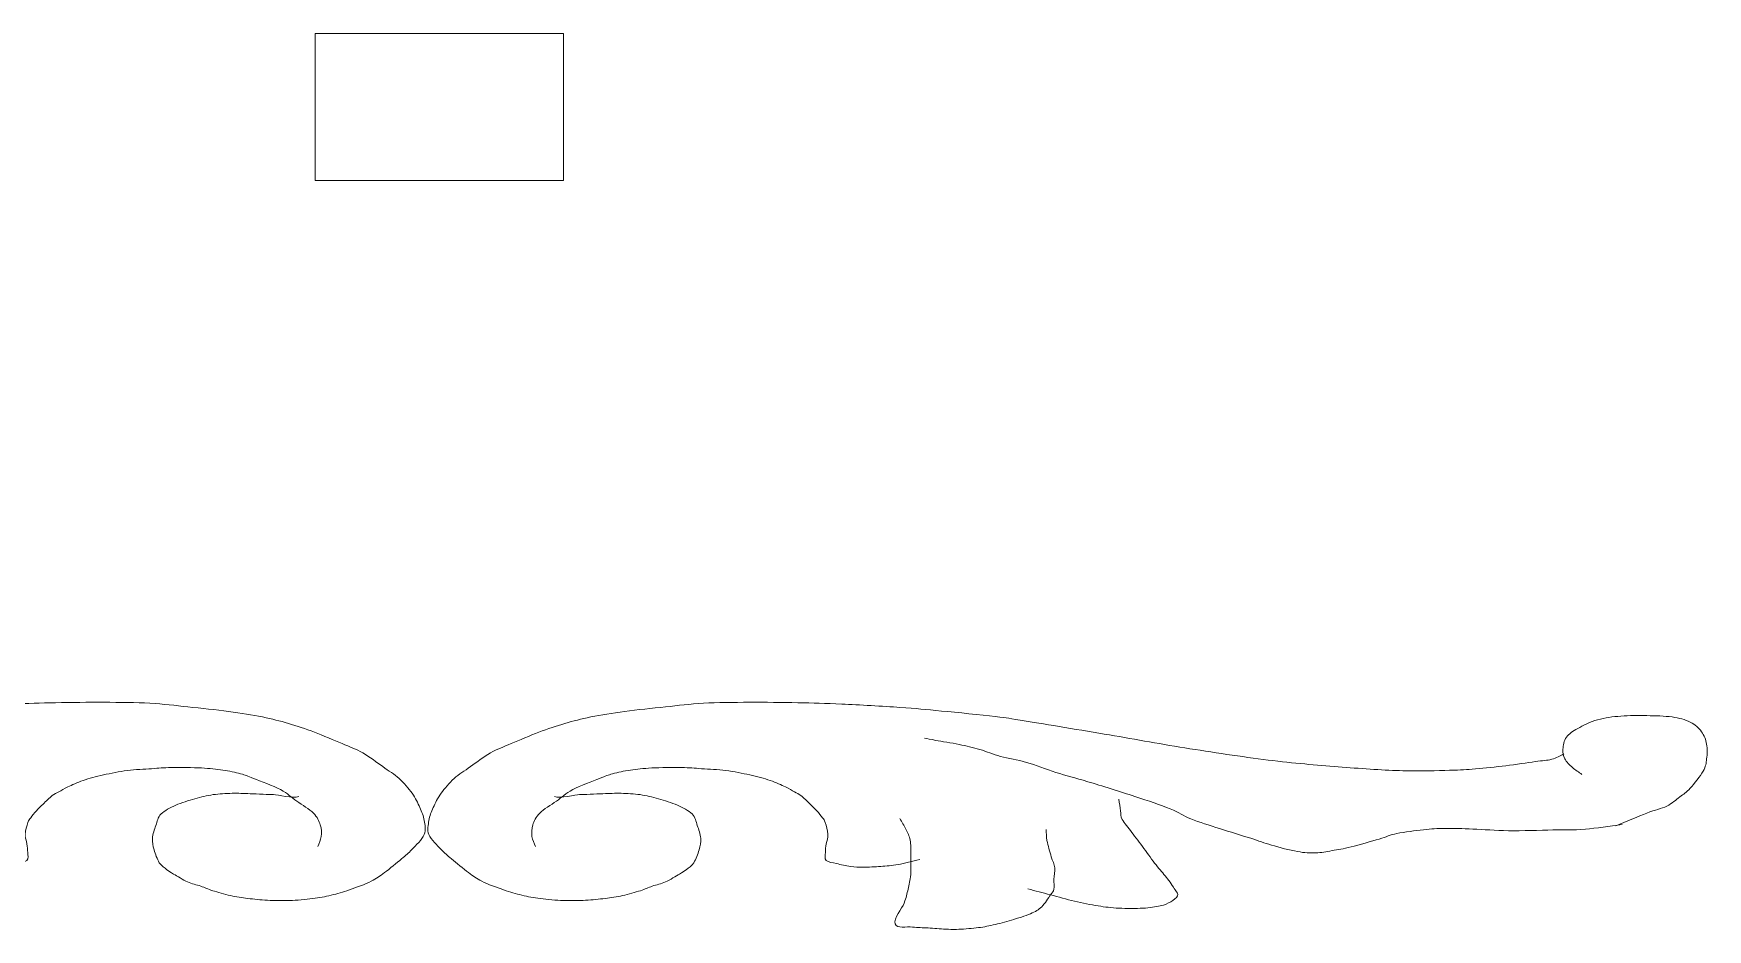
# Model space of a CAD drawing. Header units: millimetres. Extents: x -186 to 151, y -141 to 106.
# Drawn here: x 37.47 to 60, y -38.9 to -26.84 of the extents above; entities that cross this region are included whole.
import ezdxf

# ---------------------------------------------------------------- set-up
doc = ezdxf.new("R2010")
doc.units = ezdxf.units.MM
doc.header["$MEASUREMENT"] = 0
doc.layers.add('Camada 1', color=7, linetype='Continuous')

msp = doc.modelspace()

# ---------------------------------------------------------------- linework, layer by layer
at = {"layer": 'Camada 1', "color": 240, "lineweight": 9}
msp.add_open_spline([(41.2583, -28.8173), (41.2583, -28.8173), (44.5996, -28.8173), (44.5996, -28.8173), (44.5996, -28.8173), (44.5996, -28.8173), (44.5996, -26.8373), (44.5996, -26.8373), (44.5996, -26.8373), (44.5996, -26.8373), (41.2583, -26.8373), (41.2583, -26.8373), (41.2583, -26.8373), (41.2583, -26.8373), (41.2583, -28.8173), (41.2583, -28.8173), (41.2583, -28.8173), (41.2583, -28.8173), (41.2583, -28.8173), (41.2583, -28.8173)], degree=3, knots=[0, 0, 0, 0, 0.1666667, 0.1666667, 0.1666667, 0.1666667, 0.3333333, 0.3333333, 0.3333333, 0.3333333, 0.5, 0.5, 0.5, 0.5, 0.6666667, 0.6666667, 0.6666667, 0.6666667, 1, 1, 1, 1], dxfattribs=at)
at = {"layer": 'Camada 1', "color": 250, "lineweight": 9}
for points, knots in [([(41.0364, -37.1087), (40.9628, -37.1379), (40.751, -37.086), (40.6986, -37.084), (40.6986, -37.084), (40.6462, -37.0819), (40.4773, -37.0747), (40.384, -37.0716), (40.384, -37.0716), (40.2909, -37.0686), (40.2233, -37.0634), (40.1394, -37.0654), (40.1394, -37.0654), (40.0555, -37.0675), (39.9674, -37.0715), (39.8831, -37.084), (39.8831, -37.084), (39.7989, -37.0965), (39.7222, -37.1159), (39.6384, -37.1397), (39.6384, -37.1397), (39.5547, -37.1634), (39.4586, -37.192), (39.3821, -37.2263), (39.3821, -37.2263), (39.3057, -37.2606), (39.2301, -37.297), (39.184, -37.3439), (39.184, -37.3439), (39.1379, -37.3906), (39.1334, -37.4438), (39.114, -37.4985), (39.114, -37.4985), (39.0945, -37.5532), (39.0711, -37.6168), (39.0672, -37.6717), (39.0672, -37.6717), (39.0633, -37.7268), (39.0749, -37.7717), (39.0904, -37.8264), (39.0904, -37.8264), (39.1059, -37.8811), (39.1311, -37.9545), (39.1602, -37.9996), (39.1602, -37.9996), (39.1893, -38.0447), (39.2308, -38.0682), (39.2631, -38.0939), (39.2631, -38.0939), (39.2954, -38.1195), (39.3073, -38.1255), (39.3535, -38.1529), (39.3535, -38.1529), (39.3998, -38.1804), (39.4791, -38.2311), (39.5404, -38.2585), (39.5404, -38.2585), (39.6018, -38.2859), (39.662, -38.2963), (39.7185, -38.3161), (39.7185, -38.3161), (39.7749, -38.3357), (39.8122, -38.3553), (39.879, -38.3766), (39.879, -38.3766), (39.9458, -38.3979), (40.0392, -38.4259), (40.1184, -38.4432), (40.1184, -38.4432), (40.1976, -38.4607), (40.2691, -38.4702), (40.352, -38.4806), (40.352, -38.4806), (40.4348, -38.4909), (40.521, -38.5008), (40.6147, -38.5054), (40.6147, -38.5054), (40.7085, -38.5101), (40.811, -38.5122), (40.9126, -38.5085), (40.9126, -38.5085), (41.0142, -38.5049), (41.1283, -38.4956), (41.2222, -38.4837), (41.2222, -38.4837), (41.316, -38.4718), (41.3903, -38.4568), (41.4733, -38.4371), (41.4733, -38.4371), (41.5564, -38.4173), (41.6289, -38.3967), (41.7186, -38.3657), (41.7186, -38.3657), (41.8084, -38.3345), (41.9313, -38.2898), (42.0108, -38.2506), (42.0108, -38.2506), (42.0903, -38.2116), (42.1236, -38.1829), (42.1919, -38.1326), (42.1919, -38.1326), (42.2601, -38.0823), (42.3585, -38.0011), (42.4198, -37.9492), (42.4198, -37.9492), (42.4812, -37.8975), (42.509, -37.8764), (42.5601, -37.8219), (42.5601, -37.8219), (42.611, -37.7673), (42.697, -37.6889), (42.7252, -37.6222), (42.7252, -37.6222), (42.7533, -37.5556), (42.735, -37.4915), (42.7253, -37.4305), (42.7253, -37.4305), (42.7157, -37.3694), (42.6944, -37.3182), (42.6672, -37.2572), (42.6672, -37.2572), (42.6401, -37.1963), (42.6092, -37.1306), (42.5625, -37.0654), (42.5625, -37.0654), (42.5159, -37.0003), (42.4541, -36.9276), (42.3879, -36.8674), (42.3879, -36.8674), (42.3216, -36.8074), (42.2482, -36.7643), (42.1667, -36.7066), (42.1667, -36.7066), (42.0852, -36.6488), (41.9906, -36.5729), (41.8989, -36.521), (41.8989, -36.521), (41.8071, -36.4691), (41.7281, -36.4436), (41.6194, -36.3973), (41.6194, -36.3973), (41.5107, -36.3508), (41.3672, -36.288), (41.2468, -36.2427), (41.2468, -36.2427), (41.1263, -36.1972), (41.014, -36.1591), (40.8973, -36.1251), (40.8973, -36.1251), (40.7807, -36.091), (40.6822, -36.0653), (40.5479, -36.0384), (40.5479, -36.0384), (40.4136, -36.0116), (40.2607, -35.987), (40.0937, -35.9643), (40.0937, -35.9643), (39.9266, -35.9415), (39.7228, -35.9209), (39.5461, -35.9024), (39.5461, -35.9024), (39.3696, -35.8837), (39.2224, -35.8632), (39.0337, -35.8529), (39.0337, -35.8529), (38.8449, -35.8425), (38.628, -35.8415), (38.4162, -35.8405), (38.4162, -35.8405), (38.2045, -35.8395), (37.9717, -35.8425), (37.7639, -35.8467), (37.7639, -35.8467), (37.5561, -35.8508), (37.3988, -35.8549), (37.1697, -35.8652), (37.1697, -35.8652), (36.9405, -35.8755), (36.6125, -35.8931), (36.3892, -35.9086), (36.3892, -35.9086), (36.1658, -35.9241), (36.0435, -35.9375), (35.8299, -35.958), (35.8299, -35.958), (35.6164, -35.9787), (35.298, -36.0096), (35.1076, -36.0323), (35.1076, -36.0323), (34.9173, -36.055), (34.9445, -36.0528), (34.6882, -36.0942), (34.6882, -36.0942), (34.4319, -36.1354), (33.9367, -36.2179), (33.5697, -36.2797), (33.5697, -36.2797), (33.2027, -36.3416), (32.8533, -36.4076), (32.4862, -36.4653), (32.4862, -36.4653), (32.1192, -36.5231), (31.7098, -36.5849), (31.3677, -36.6261), (31.3677, -36.6261), (31.0257, -36.6675), (30.727, -36.6901), (30.4357, -36.7128), (30.4357, -36.7128), (30.1444, -36.7355), (29.8614, -36.755), (29.6202, -36.7623), (29.6202, -36.7623), (29.3789, -36.7695), (29.1543, -36.7602), (28.9911, -36.7561), (28.9911, -36.7561), (28.8279, -36.752), (28.768, -36.7479), (28.6416, -36.7376), (28.6416, -36.7376), (28.5153, -36.7272), (28.368, -36.7107), (28.2339, -36.6943), (28.2339, -36.6943), (28.0999, -36.6777), (27.9408, -36.653), (27.8379, -36.6386), (27.8379, -36.6386), (27.7351, -36.6242), (27.6822, -36.6251), (27.6166, -36.6076), (27.6166, -36.6076), (27.551, -36.5902), (27.5079, -36.5602), (27.4536, -36.5365)], [0, 0, 0, 0, 0.0166667, 0.0166667, 0.0166667, 0.0166667, 0.0333333, 0.0333333, 0.0333333, 0.0333333, 0.05, 0.05, 0.05, 0.05, 0.0666667, 0.0666667, 0.0666667, 0.0666667, 0.0833333, 0.0833333, 0.0833333, 0.0833333, 0.1, 0.1, 0.1, 0.1, 0.1166667, 0.1166667, 0.1166667, 0.1166667, 0.1333333, 0.1333333, 0.1333333, 0.1333333, 0.15, 0.15, 0.15, 0.15, 0.1666667, 0.1666667, 0.1666667, 0.1666667, 0.1833333, 0.1833333, 0.1833333, 0.1833333, 0.2, 0.2, 0.2, 0.2, 0.2166667, 0.2166667, 0.2166667, 0.2166667, 0.2333333, 0.2333333, 0.2333333, 0.2333333, 0.25, 0.25, 0.25, 0.25, 0.2666667, 0.2666667, 0.2666667, 0.2666667, 0.2833333, 0.2833333, 0.2833333, 0.2833333, 0.3, 0.3, 0.3, 0.3, 0.3166667, 0.3166667, 0.3166667, 0.3166667, 0.3333333, 0.3333333, 0.3333333, 0.3333333, 0.35, 0.35, 0.35, 0.35, 0.3666667, 0.3666667, 0.3666667, 0.3666667, 0.3833333, 0.3833333, 0.3833333, 0.3833333, 0.4, 0.4, 0.4, 0.4, 0.4166667, 0.4166667, 0.4166667, 0.4166667, 0.4333333, 0.4333333, 0.4333333, 0.4333333, 0.45, 0.45, 0.45, 0.45, 0.4666667, 0.4666667, 0.4666667, 0.4666667, 0.4833333, 0.4833333, 0.4833333, 0.4833333, 0.5, 0.5, 0.5, 0.5, 0.5166667, 0.5166667, 0.5166667, 0.5166667, 0.5333333, 0.5333333, 0.5333333, 0.5333333, 0.55, 0.55, 0.55, 0.55, 0.5666667, 0.5666667, 0.5666667, 0.5666667, 0.5833333, 0.5833333, 0.5833333, 0.5833333, 0.6, 0.6, 0.6, 0.6, 0.6166667, 0.6166667, 0.6166667, 0.6166667, 0.6333333, 0.6333333, 0.6333333, 0.6333333, 0.65, 0.65, 0.65, 0.65, 0.6666667, 0.6666667, 0.6666667, 0.6666667, 0.6833333, 0.6833333, 0.6833333, 0.6833333, 0.7, 0.7, 0.7, 0.7, 0.7166667, 0.7166667, 0.7166667, 0.7166667, 0.7333333, 0.7333333, 0.7333333, 0.7333333, 0.75, 0.75, 0.75, 0.75, 0.7666667, 0.7666667, 0.7666667, 0.7666667, 0.7833333, 0.7833333, 0.7833333, 0.7833333, 0.8, 0.8, 0.8, 0.8, 0.8166667, 0.8166667, 0.8166667, 0.8166667, 0.8333333, 0.8333333, 0.8333333, 0.8333333, 0.85, 0.85, 0.85, 0.85, 0.8666667, 0.8666667, 0.8666667, 0.8666667, 0.8833333, 0.8833333, 0.8833333, 0.8833333, 0.9, 0.9, 0.9, 0.9, 0.9166667, 0.9166667, 0.9166667, 0.9166667, 0.9333333, 0.9333333, 0.9333333, 0.9333333, 0.95, 0.95, 0.95, 0.95, 0.9666667, 0.9666667, 0.9666667, 0.9666667, 1, 1, 1, 1]), ([(44.4785, -37.1087), (44.5521, -37.1379), (44.764, -37.086), (44.8164, -37.084), (44.8164, -37.084), (44.8688, -37.0819), (45.0378, -37.0747), (45.1309, -37.0716), (45.1309, -37.0716), (45.2241, -37.0686), (45.2917, -37.0634), (45.3755, -37.0654), (45.3755, -37.0654), (45.4594, -37.0675), (45.5476, -37.0715), (45.6318, -37.084), (45.6318, -37.084), (45.7161, -37.0965), (45.7928, -37.1159), (45.8765, -37.1397), (45.8765, -37.1397), (45.9602, -37.1634), (46.0563, -37.192), (46.1327, -37.2263), (46.1327, -37.2263), (46.209, -37.2606), (46.2846, -37.297), (46.3306, -37.3439), (46.3306, -37.3439), (46.3766, -37.3906), (46.381, -37.4438), (46.4004, -37.4985), (46.4004, -37.4985), (46.4198, -37.5532), (46.443, -37.6168), (46.4469, -37.6717), (46.4469, -37.6717), (46.4507, -37.7268), (46.4391, -37.7717), (46.4235, -37.8264), (46.4235, -37.8264), (46.4079, -37.8811), (46.3826, -37.9545), (46.3535, -37.9996), (46.3535, -37.9996), (46.3243, -38.0447), (46.2827, -38.0682), (46.2504, -38.0939), (46.2504, -38.0939), (46.218, -38.1195), (46.2061, -38.1255), (46.1598, -38.1529), (46.1598, -38.1529), (46.1135, -38.1804), (46.0342, -38.2311), (45.9729, -38.2585), (45.9729, -38.2585), (45.9115, -38.2859), (45.8512, -38.2963), (45.7947, -38.3161), (45.7947, -38.3161), (45.7382, -38.3357), (45.7009, -38.3553), (45.634, -38.3766), (45.634, -38.3766), (45.5672, -38.3979), (45.4737, -38.4259), (45.3945, -38.4432), (45.3945, -38.4432), (45.3153, -38.4607), (45.2438, -38.4702), (45.1609, -38.4806), (45.1609, -38.4806), (45.0781, -38.4909), (44.9918, -38.5008), (44.8981, -38.5054), (44.8981, -38.5054), (44.8044, -38.5101), (44.7018, -38.5122), (44.6002, -38.5085), (44.6002, -38.5085), (44.4987, -38.5049), (44.3845, -38.4956), (44.2907, -38.4837), (44.2907, -38.4837), (44.1969, -38.4718), (44.1226, -38.4568), (44.0396, -38.4371), (44.0396, -38.4371), (43.9566, -38.4173), (43.8841, -38.3967), (43.7944, -38.3657), (43.7944, -38.3657), (43.7047, -38.3345), (43.5818, -38.2898), (43.5024, -38.2506), (43.5024, -38.2506), (43.4231, -38.2116), (43.3897, -38.1829), (43.3215, -38.1326), (43.3215, -38.1326), (43.2533, -38.0823), (43.1551, -38.0011), (43.0938, -37.9492), (43.0938, -37.9492), (43.0326, -37.8975), (43.0047, -37.8764), (42.9538, -37.8219), (42.9538, -37.8219), (42.903, -37.7673), (42.817, -37.6889), (42.789, -37.6222), (42.789, -37.6222), (42.7609, -37.5556), (42.7793, -37.4915), (42.7891, -37.4305), (42.7891, -37.4305), (42.7989, -37.3694), (42.8202, -37.3182), (42.8475, -37.2572), (42.8475, -37.2572), (42.8748, -37.1963), (42.9057, -37.1306), (42.9525, -37.0654), (42.9525, -37.0654), (42.9993, -37.0003), (43.061, -36.9276), (43.1274, -36.8674), (43.1274, -36.8674), (43.1937, -36.8074), (43.2673, -36.7643), (43.3488, -36.7066), (43.3488, -36.7066), (43.4304, -36.6488), (43.5251, -36.5729), (43.6169, -36.521), (43.6169, -36.521), (43.7088, -36.4691), (43.7878, -36.4436), (43.8966, -36.3973), (43.8966, -36.3973), (44.0054, -36.3508), (44.1489, -36.288), (44.2695, -36.2427), (44.2695, -36.2427), (44.39, -36.1972), (44.5023, -36.1591), (44.6191, -36.1251), (44.6191, -36.1251), (44.7358, -36.091), (44.8344, -36.0653), (44.9686, -36.0384), (44.9686, -36.0384), (45.1029, -36.0116), (45.2558, -35.987), (45.423, -35.9643), (45.423, -35.9643), (45.5902, -35.9415), (45.7938, -35.9209), (45.9706, -35.9024), (45.9706, -35.9024), (46.1473, -35.8837), (46.2944, -35.8632), (46.4832, -35.8529), (46.4832, -35.8529), (46.672, -35.8425), (46.889, -35.8415), (47.1006, -35.8405), (47.1006, -35.8405), (47.3123, -35.8395), (47.5452, -35.8425), (47.753, -35.8467), (47.753, -35.8467), (47.9608, -35.8508), (48.1179, -35.8549), (48.3471, -35.8652), (48.3471, -35.8652), (48.5762, -35.8755), (48.9042, -35.8931), (49.1276, -35.9086), (49.1276, -35.9086), (49.3509, -35.9241), (49.4731, -35.9375), (49.6867, -35.958), (49.6867, -35.958), (49.9003, -35.9787), (50.2185, -36.0096), (50.409, -36.0323), (50.409, -36.0323), (50.5993, -36.055), (50.572, -36.0528), (50.8283, -36.0942), (50.8283, -36.0942), (51.0845, -36.1354), (51.5796, -36.2179), (51.9465, -36.2797), (51.9465, -36.2797), (52.3134, -36.3416), (52.6627, -36.4076), (53.0298, -36.4653), (53.0298, -36.4653), (53.3967, -36.5231), (53.8059, -36.5849), (54.148, -36.6261), (54.148, -36.6261), (54.4899, -36.6675), (54.7885, -36.6901), (55.0799, -36.7128), (55.0799, -36.7128), (55.3712, -36.7355), (55.6541, -36.755), (55.8953, -36.7623), (55.8953, -36.7623), (56.1366, -36.7695), (56.3612, -36.7602), (56.5244, -36.7561), (56.5244, -36.7561), (56.6875, -36.752), (56.7475, -36.7479), (56.8738, -36.7376), (56.8738, -36.7376), (57.0002, -36.7272), (57.1475, -36.7107), (57.2816, -36.6943), (57.2816, -36.6943), (57.4156, -36.6777), (57.5748, -36.653), (57.6777, -36.6386), (57.6777, -36.6386), (57.7807, -36.6242), (57.8335, -36.6251), (57.8991, -36.6076), (57.8991, -36.6076), (57.9646, -36.5902), (58.0078, -36.5602), (58.0622, -36.5365)], [0, 0, 0, 0, 0.0166667, 0.0166667, 0.0166667, 0.0166667, 0.0333333, 0.0333333, 0.0333333, 0.0333333, 0.05, 0.05, 0.05, 0.05, 0.0666667, 0.0666667, 0.0666667, 0.0666667, 0.0833333, 0.0833333, 0.0833333, 0.0833333, 0.1, 0.1, 0.1, 0.1, 0.1166667, 0.1166667, 0.1166667, 0.1166667, 0.1333333, 0.1333333, 0.1333333, 0.1333333, 0.15, 0.15, 0.15, 0.15, 0.1666667, 0.1666667, 0.1666667, 0.1666667, 0.1833333, 0.1833333, 0.1833333, 0.1833333, 0.2, 0.2, 0.2, 0.2, 0.2166667, 0.2166667, 0.2166667, 0.2166667, 0.2333333, 0.2333333, 0.2333333, 0.2333333, 0.25, 0.25, 0.25, 0.25, 0.2666667, 0.2666667, 0.2666667, 0.2666667, 0.2833333, 0.2833333, 0.2833333, 0.2833333, 0.3, 0.3, 0.3, 0.3, 0.3166667, 0.3166667, 0.3166667, 0.3166667, 0.3333333, 0.3333333, 0.3333333, 0.3333333, 0.35, 0.35, 0.35, 0.35, 0.3666667, 0.3666667, 0.3666667, 0.3666667, 0.3833333, 0.3833333, 0.3833333, 0.3833333, 0.4, 0.4, 0.4, 0.4, 0.4166667, 0.4166667, 0.4166667, 0.4166667, 0.4333333, 0.4333333, 0.4333333, 0.4333333, 0.45, 0.45, 0.45, 0.45, 0.4666667, 0.4666667, 0.4666667, 0.4666667, 0.4833333, 0.4833333, 0.4833333, 0.4833333, 0.5, 0.5, 0.5, 0.5, 0.5166667, 0.5166667, 0.5166667, 0.5166667, 0.5333333, 0.5333333, 0.5333333, 0.5333333, 0.55, 0.55, 0.55, 0.55, 0.5666667, 0.5666667, 0.5666667, 0.5666667, 0.5833333, 0.5833333, 0.5833333, 0.5833333, 0.6, 0.6, 0.6, 0.6, 0.6166667, 0.6166667, 0.6166667, 0.6166667, 0.6333333, 0.6333333, 0.6333333, 0.6333333, 0.65, 0.65, 0.65, 0.65, 0.6666667, 0.6666667, 0.6666667, 0.6666667, 0.6833333, 0.6833333, 0.6833333, 0.6833333, 0.7, 0.7, 0.7, 0.7, 0.7166667, 0.7166667, 0.7166667, 0.7166667, 0.7333333, 0.7333333, 0.7333333, 0.7333333, 0.75, 0.75, 0.75, 0.75, 0.7666667, 0.7666667, 0.7666667, 0.7666667, 0.7833333, 0.7833333, 0.7833333, 0.7833333, 0.8, 0.8, 0.8, 0.8, 0.8166667, 0.8166667, 0.8166667, 0.8166667, 0.8333333, 0.8333333, 0.8333333, 0.8333333, 0.85, 0.85, 0.85, 0.85, 0.8666667, 0.8666667, 0.8666667, 0.8666667, 0.8833333, 0.8833333, 0.8833333, 0.8833333, 0.9, 0.9, 0.9, 0.9, 0.9166667, 0.9166667, 0.9166667, 0.9166667, 0.9333333, 0.9333333, 0.9333333, 0.9333333, 0.95, 0.95, 0.95, 0.95, 0.9666667, 0.9666667, 0.9666667, 0.9666667, 1, 1, 1, 1]), ([(58.3066, -36.8118), (58.264, -36.7809), (58.2175, -36.7542), (58.1786, -36.7189), (58.1786, -36.7189), (58.1396, -36.6838), (58.0955, -36.6433), (58.0739, -36.6015), (58.0739, -36.6015), (58.0522, -36.5595), (58.0467, -36.5203), (58.0507, -36.4715), (58.0507, -36.4715), (58.0545, -36.4227), (58.0635, -36.3582), (58.0974, -36.3106), (58.0974, -36.3106), (58.1312, -36.2631), (58.1783, -36.2327), (58.2489, -36.1932), (58.2489, -36.1932), (58.3195, -36.1536), (58.4179, -36.104), (58.517, -36.0756), (58.517, -36.0756), (58.616, -36.0472), (58.7199, -36.0355), (58.8315, -36.026), (58.8315, -36.026), (58.9429, -36.0168), (59.0661, -36.0178), (59.181, -36.0199), (59.181, -36.0199), (59.2957, -36.022), (59.42, -36.0238), (59.5188, -36.0384), (59.5188, -36.0384), (59.6176, -36.0531), (59.695, -36.0724), (59.7634, -36.1066), (59.7634, -36.1066), (59.8318, -36.1407), (59.8773, -36.1862), (59.9148, -36.2364), (59.9148, -36.2364), (59.9521, -36.2867), (59.9728, -36.3423), (59.9845, -36.4035), (59.9845, -36.4035), (59.9962, -36.4646), (59.9922, -36.5405), (59.9843, -36.6015), (59.9843, -36.6015), (59.9765, -36.6624), (59.9747, -36.702), (59.9376, -36.7684), (59.9376, -36.7684), (59.9004, -36.8349), (59.8154, -36.9394), (59.7627, -36.9974), (59.7627, -36.9974), (59.7101, -37.0553), (59.6754, -37.0747), (59.6228, -37.1149), (59.6228, -37.1149), (59.5703, -37.1552), (59.5229, -37.202), (59.448, -37.2387), (59.448, -37.2387), (59.373, -37.2753), (59.2947, -37.2869), (59.18, -37.3315), (59.18, -37.3315), (59.0653, -37.3759), (58.9005, -37.4474), (58.7609, -37.5054)], [0, 0, 0, 0, 0.05, 0.05, 0.05, 0.05, 0.1, 0.1, 0.1, 0.1, 0.15, 0.15, 0.15, 0.15, 0.2, 0.2, 0.2, 0.2, 0.25, 0.25, 0.25, 0.25, 0.3, 0.3, 0.3, 0.3, 0.35, 0.35, 0.35, 0.35, 0.4, 0.4, 0.4, 0.4, 0.45, 0.45, 0.45, 0.45, 0.5, 0.5, 0.5, 0.5, 0.55, 0.55, 0.55, 0.55, 0.6, 0.6, 0.6, 0.6, 0.65, 0.65, 0.65, 0.65, 0.7, 0.7, 0.7, 0.7, 0.75, 0.75, 0.75, 0.75, 0.8, 0.8, 0.8, 0.8, 0.85, 0.85, 0.85, 0.85, 0.9, 0.9, 0.9, 0.9, 1, 1, 1, 1]), ([(58.8491, -37.484), (58.6767, -37.5081), (58.4959, -37.5354), (58.3534, -37.5478), (58.3534, -37.5478), (58.176, -37.5633), (58.0864, -37.5562), (57.9138, -37.5597), (57.9138, -37.5597), (57.7413, -37.5632), (57.4974, -37.5711), (57.3182, -37.5691), (57.3182, -37.5691), (57.1388, -37.567), (56.9814, -37.5524), (56.8393, -37.5473), (56.8393, -37.5473), (56.6972, -37.5421), (56.5768, -37.5364), (56.4655, -37.5379), (56.4655, -37.5379), (56.3542, -37.5395), (56.2817, -37.5451), (56.1735, -37.5566), (56.1735, -37.5566), (56.0652, -37.568), (55.9173, -37.5855), (55.8171, -37.6063), (55.8171, -37.6063), (55.717, -37.6272), (55.6807, -37.6506), (55.5777, -37.6809), (55.5777, -37.6809), (55.4747, -37.7112), (55.3053, -37.7618), (55.1993, -37.788), (55.1993, -37.788), (55.0933, -37.8141), (55.0226, -37.824), (54.943, -37.8375), (54.943, -37.8375), (54.8633, -37.8509), (54.8009, -37.8663), (54.7216, -37.8683), (54.7216, -37.8683), (54.6424, -37.8705), (54.577, -37.8675), (54.477, -37.8498), (54.477, -37.8498), (54.377, -37.8321), (54.2326, -37.7932), (54.1276, -37.7632), (54.1276, -37.7632), (54.0225, -37.7332), (53.9644, -37.7075), (53.848, -37.6704), (53.848, -37.6704), (53.7316, -37.6333), (53.5627, -37.5837), (53.4288, -37.5405), (53.4288, -37.5405), (53.2948, -37.4972), (53.1555, -37.455), (53.0444, -37.4106), (53.0444, -37.4106), (52.9334, -37.366), (52.8915, -37.3252), (52.765, -37.2745), (52.765, -37.2745), (52.6383, -37.2238), (52.4718, -37.1683), (52.2874, -37.1074), (52.2874, -37.1074), (52.103, -37.0466), (51.8352, -36.9631), (51.6585, -36.9095), (51.6585, -36.9095), (51.4819, -36.8558), (51.3654, -36.8291), (51.2276, -36.7857), (51.2276, -36.7857), (51.0896, -36.7424), (50.9562, -36.6858), (50.8316, -36.6496), (50.8316, -36.6496), (50.7069, -36.6134), (50.5872, -36.5982), (50.4822, -36.5692), (50.4822, -36.5692), (50.3771, -36.5402), (50.296, -36.5032), (50.2026, -36.4764), (50.2026, -36.4764), (50.1093, -36.4495), (50.0222, -36.429), (49.9231, -36.4083), (49.9231, -36.4083), (49.824, -36.3877), (49.6863, -36.3671), (49.6087, -36.3527), (49.6087, -36.3527), (49.531, -36.3382), (49.5077, -36.332), (49.4572, -36.3217)], [0, 0, 0, 0, 0.037037, 0.037037, 0.037037, 0.037037, 0.0740741, 0.0740741, 0.0740741, 0.0740741, 0.1111111, 0.1111111, 0.1111111, 0.1111111, 0.1481481, 0.1481481, 0.1481481, 0.1481481, 0.1851852, 0.1851852, 0.1851852, 0.1851852, 0.2222222, 0.2222222, 0.2222222, 0.2222222, 0.2592593, 0.2592593, 0.2592593, 0.2592593, 0.2962963, 0.2962963, 0.2962963, 0.2962963, 0.3333333, 0.3333333, 0.3333333, 0.3333333, 0.3703704, 0.3703704, 0.3703704, 0.3703704, 0.4074074, 0.4074074, 0.4074074, 0.4074074, 0.4444444, 0.4444444, 0.4444444, 0.4444444, 0.4814815, 0.4814815, 0.4814815, 0.4814815, 0.5185185, 0.5185185, 0.5185185, 0.5185185, 0.5555556, 0.5555556, 0.5555556, 0.5555556, 0.5925926, 0.5925926, 0.5925926, 0.5925926, 0.6296296, 0.6296296, 0.6296296, 0.6296296, 0.6666667, 0.6666667, 0.6666667, 0.6666667, 0.7037037, 0.7037037, 0.7037037, 0.7037037, 0.7407407, 0.7407407, 0.7407407, 0.7407407, 0.7777778, 0.7777778, 0.7777778, 0.7777778, 0.8148148, 0.8148148, 0.8148148, 0.8148148, 0.8518519, 0.8518519, 0.8518519, 0.8518519, 0.8888889, 0.8888889, 0.8888889, 0.8888889, 0.9259259, 0.9259259, 0.9259259, 0.9259259, 1, 1, 1, 1]), ([(36.1197, -37.9563), (36.2168, -37.9789), (36.3231, -38.0088), (36.4109, -38.0243), (36.4109, -38.0243), (36.4987, -38.0399), (36.5661, -38.0429), (36.6438, -38.0491), (36.6438, -38.0491), (36.7216, -38.0553), (36.8084, -38.0615), (36.8768, -38.0615), (36.8768, -38.0615), (36.9452, -38.0615), (36.991, -38.0573), (37.0516, -38.0491), (37.0516, -38.0491), (37.1122, -38.0408), (37.1835, -38.0254), (37.238, -38.012), (37.238, -38.012), (37.2925, -37.9986), (37.3492, -37.9968), (37.3779, -37.9687), (37.3779, -37.9687), (37.4064, -37.9406), (37.3896, -37.9007), (37.3896, -37.8635), (37.3896, -37.8635), (37.3896, -37.8263), (37.3838, -37.7871), (37.378, -37.7459), (37.378, -37.7459), (37.3722, -37.7047), (37.3525, -37.664), (37.3548, -37.6161), (37.3548, -37.6161), (37.3571, -37.5681), (37.3792, -37.497), (37.3918, -37.46), (37.3918, -37.46), (37.4043, -37.423), (37.4108, -37.4215), (37.4298, -37.3947), (37.4298, -37.3947), (37.4489, -37.368), (37.478, -37.3308), (37.5058, -37.3), (37.5058, -37.3), (37.5336, -37.2691), (37.5608, -37.2437), (37.5964, -37.2099), (37.5964, -37.2099), (37.632, -37.176), (37.6839, -37.1238), (37.7191, -37.0964), (37.7191, -37.0964), (37.7543, -37.069), (37.7717, -37.0662), (37.8068, -37.0467), (37.8068, -37.0467), (37.8418, -37.0273), (37.8748, -37.0055), (37.9295, -36.9798), (37.9295, -36.9798), (37.984, -36.9541), (38.0537, -36.9199), (38.1339, -36.8928), (38.1339, -36.8928), (38.2141, -36.8658), (38.3089, -36.8406), (38.4084, -36.8183), (38.4084, -36.8183), (38.508, -36.796), (38.6212, -36.7732), (38.7297, -36.7593), (38.7297, -36.7593), (38.8383, -36.7452), (38.9575, -36.7411), (39.0568, -36.7343), (39.0568, -36.7343), (39.1561, -36.7277), (39.2133, -36.7204), (39.3255, -36.7188), (39.3255, -36.7188), (39.4376, -36.7173), (39.6133, -36.7194), (39.7284, -36.7251), (39.7284, -36.7251), (39.8436, -36.7308), (39.9266, -36.74), (40.0146, -36.753), (40.0146, -36.753), (40.1025, -36.766), (40.1845, -36.7839), (40.254, -36.8027), (40.254, -36.8027), (40.3235, -36.8214), (40.3394, -36.8293), (40.4291, -36.8648), (40.4291, -36.8648), (40.5189, -36.9004), (40.6941, -36.9644), (40.7918, -37.0159), (40.7918, -37.0159), (40.8896, -37.0675), (40.9365, -37.1191), (41.0103, -37.1717), (41.0103, -37.1717), (41.084, -37.2243), (41.1807, -37.2773), (41.2343, -37.3315), (41.2343, -37.3315), (41.2879, -37.3857), (41.3098, -37.4393), (41.3273, -37.4923), (41.3273, -37.4923), (41.345, -37.5453), (41.3448, -37.5982), (41.3389, -37.647), (41.3389, -37.647), (41.333, -37.6957), (41.3077, -37.7377), (41.2922, -37.7831)], [0, 0, 0, 0, 0.03125, 0.03125, 0.03125, 0.03125, 0.0625, 0.0625, 0.0625, 0.0625, 0.09375, 0.09375, 0.09375, 0.09375, 0.125, 0.125, 0.125, 0.125, 0.15625, 0.15625, 0.15625, 0.15625, 0.1875, 0.1875, 0.1875, 0.1875, 0.21875, 0.21875, 0.21875, 0.21875, 0.25, 0.25, 0.25, 0.25, 0.28125, 0.28125, 0.28125, 0.28125, 0.3125, 0.3125, 0.3125, 0.3125, 0.34375, 0.34375, 0.34375, 0.34375, 0.375, 0.375, 0.375, 0.375, 0.40625, 0.40625, 0.40625, 0.40625, 0.4375, 0.4375, 0.4375, 0.4375, 0.46875, 0.46875, 0.46875, 0.46875, 0.5, 0.5, 0.5, 0.5, 0.53125, 0.53125, 0.53125, 0.53125, 0.5625, 0.5625, 0.5625, 0.5625, 0.59375, 0.59375, 0.59375, 0.59375, 0.625, 0.625, 0.625, 0.625, 0.65625, 0.65625, 0.65625, 0.65625, 0.6875, 0.6875, 0.6875, 0.6875, 0.71875, 0.71875, 0.71875, 0.71875, 0.75, 0.75, 0.75, 0.75, 0.78125, 0.78125, 0.78125, 0.78125, 0.8125, 0.8125, 0.8125, 0.8125, 0.84375, 0.84375, 0.84375, 0.84375, 0.875, 0.875, 0.875, 0.875, 0.90625, 0.90625, 0.90625, 0.90625, 0.9375, 0.9375, 0.9375, 0.9375, 1, 1, 1, 1]), ([(49.3939, -37.9563), (49.2969, -37.9789), (49.1905, -38.0088), (49.1027, -38.0243), (49.1027, -38.0243), (49.0149, -38.0399), (48.9474, -38.0429), (48.8697, -38.0491), (48.8697, -38.0491), (48.7919, -38.0553), (48.7051, -38.0615), (48.6367, -38.0615), (48.6367, -38.0615), (48.5683, -38.0615), (48.5225, -38.0573), (48.462, -38.0491), (48.462, -38.0491), (48.4013, -38.0408), (48.3301, -38.0254), (48.2756, -38.012), (48.2756, -38.012), (48.2211, -37.9986), (48.1644, -37.9968), (48.1358, -37.9687), (48.1358, -37.9687), (48.1073, -37.9406), (48.1242, -37.9007), (48.1242, -37.8635), (48.1242, -37.8635), (48.1243, -37.8263), (48.1302, -37.7871), (48.136, -37.7459), (48.136, -37.7459), (48.1419, -37.7047), (48.1616, -37.664), (48.1594, -37.6161), (48.1594, -37.6161), (48.1572, -37.5681), (48.1351, -37.497), (48.1226, -37.46), (48.1226, -37.46), (48.1101, -37.423), (48.1037, -37.4215), (48.0847, -37.3947), (48.0847, -37.3947), (48.0657, -37.368), (48.0366, -37.3308), (48.0088, -37.3), (48.0088, -37.3), (47.9811, -37.2691), (47.9539, -37.2437), (47.9184, -37.2099), (47.9184, -37.2099), (47.8828, -37.176), (47.831, -37.1238), (47.7958, -37.0964), (47.7958, -37.0964), (47.7606, -37.069), (47.7433, -37.0662), (47.7082, -37.0467), (47.7082, -37.0467), (47.6732, -37.0273), (47.6402, -37.0055), (47.5857, -36.9798), (47.5857, -36.9798), (47.5311, -36.9541), (47.4615, -36.9199), (47.3814, -36.8928), (47.3814, -36.8928), (47.3012, -36.8658), (47.2064, -36.8406), (47.1069, -36.8183), (47.1069, -36.8183), (47.0074, -36.796), (46.8943, -36.7732), (46.7857, -36.7593), (46.7857, -36.7593), (46.6772, -36.7452), (46.5579, -36.7411), (46.4587, -36.7343), (46.4587, -36.7343), (46.3594, -36.7277), (46.3023, -36.7204), (46.1901, -36.7188), (46.1901, -36.7188), (46.078, -36.7173), (45.9023, -36.7194), (45.7871, -36.7251), (45.7871, -36.7251), (45.6719, -36.7308), (45.5889, -36.74), (45.5009, -36.753), (45.5009, -36.753), (45.4129, -36.766), (45.3309, -36.7839), (45.2614, -36.8027), (45.2614, -36.8027), (45.1919, -36.8214), (45.1759, -36.8293), (45.0862, -36.8648), (45.0862, -36.8648), (44.9964, -36.9004), (44.821, -36.9644), (44.7233, -37.0159), (44.7233, -37.0159), (44.6255, -37.0675), (44.5784, -37.1191), (44.5046, -37.1717), (44.5046, -37.1717), (44.4308, -37.2243), (44.334, -37.2773), (44.2803, -37.3315), (44.2803, -37.3315), (44.2267, -37.3857), (44.2046, -37.4393), (44.187, -37.4923), (44.187, -37.4923), (44.1693, -37.5453), (44.1694, -37.5982), (44.1753, -37.647), (44.1753, -37.647), (44.181, -37.6957), (44.2062, -37.7377), (44.2217, -37.7831)], [0, 0, 0, 0, 0.03125, 0.03125, 0.03125, 0.03125, 0.0625, 0.0625, 0.0625, 0.0625, 0.09375, 0.09375, 0.09375, 0.09375, 0.125, 0.125, 0.125, 0.125, 0.15625, 0.15625, 0.15625, 0.15625, 0.1875, 0.1875, 0.1875, 0.1875, 0.21875, 0.21875, 0.21875, 0.21875, 0.25, 0.25, 0.25, 0.25, 0.28125, 0.28125, 0.28125, 0.28125, 0.3125, 0.3125, 0.3125, 0.3125, 0.34375, 0.34375, 0.34375, 0.34375, 0.375, 0.375, 0.375, 0.375, 0.40625, 0.40625, 0.40625, 0.40625, 0.4375, 0.4375, 0.4375, 0.4375, 0.46875, 0.46875, 0.46875, 0.46875, 0.5, 0.5, 0.5, 0.5, 0.53125, 0.53125, 0.53125, 0.53125, 0.5625, 0.5625, 0.5625, 0.5625, 0.59375, 0.59375, 0.59375, 0.59375, 0.625, 0.625, 0.625, 0.625, 0.65625, 0.65625, 0.65625, 0.65625, 0.6875, 0.6875, 0.6875, 0.6875, 0.71875, 0.71875, 0.71875, 0.71875, 0.75, 0.75, 0.75, 0.75, 0.78125, 0.78125, 0.78125, 0.78125, 0.8125, 0.8125, 0.8125, 0.8125, 0.84375, 0.84375, 0.84375, 0.84375, 0.875, 0.875, 0.875, 0.875, 0.90625, 0.90625, 0.90625, 0.90625, 0.9375, 0.9375, 0.9375, 0.9375, 1, 1, 1, 1]), ([(50.8499, -38.3523), (50.9508, -38.3791), (51.0479, -38.4048), (51.1527, -38.4326), (51.1527, -38.4326), (51.2575, -38.4604), (51.3719, -38.4945), (51.4788, -38.5193), (51.4788, -38.5193), (51.5857, -38.544), (51.6941, -38.5656), (51.7933, -38.5811), (51.7933, -38.5811), (51.8924, -38.5967), (51.9714, -38.6069), (52.0729, -38.6121), (52.0729, -38.6121), (52.1743, -38.6172), (52.3052, -38.6172), (52.399, -38.6121), (52.399, -38.6121), (52.4929, -38.6069), (52.5687, -38.5959), (52.632, -38.5811), (52.632, -38.5811), (52.6953, -38.5665), (52.7323, -38.5485), (52.7719, -38.5255), (52.7719, -38.5255), (52.8114, -38.5024), (52.8546, -38.474), (52.8651, -38.445), (52.8651, -38.445), (52.8757, -38.4161), (52.8555, -38.4059), (52.8301, -38.3646), (52.8301, -38.3646), (52.805, -38.3234), (52.7566, -38.2533), (52.7139, -38.1975), (52.7139, -38.1975), (52.6712, -38.1418), (52.6247, -38.0955), (52.5743, -38.0305), (52.5743, -38.0305), (52.5238, -37.9655), (52.4656, -37.881), (52.4113, -37.8078), (52.4113, -37.8078), (52.357, -37.7346), (52.2969, -37.6563), (52.2484, -37.5913), (52.2484, -37.5913), (52.1999, -37.5263), (52.1458, -37.4669), (52.1204, -37.4181), (52.1204, -37.4181), (52.0949, -37.3692), (52.1049, -37.3459), (52.0972, -37.3005), (52.0972, -37.3005), (52.0894, -37.2552), (52.0817, -37.1975), (52.074, -37.1459)], [0, 0, 0, 0, 0.0588235, 0.0588235, 0.0588235, 0.0588235, 0.1176471, 0.1176471, 0.1176471, 0.1176471, 0.1764706, 0.1764706, 0.1764706, 0.1764706, 0.2352941, 0.2352941, 0.2352941, 0.2352941, 0.2941176, 0.2941176, 0.2941176, 0.2941176, 0.3529412, 0.3529412, 0.3529412, 0.3529412, 0.4117647, 0.4117647, 0.4117647, 0.4117647, 0.4705882, 0.4705882, 0.4705882, 0.4705882, 0.5294118, 0.5294118, 0.5294118, 0.5294118, 0.5882353, 0.5882353, 0.5882353, 0.5882353, 0.6470588, 0.6470588, 0.6470588, 0.6470588, 0.7058824, 0.7058824, 0.7058824, 0.7058824, 0.7647059, 0.7647059, 0.7647059, 0.7647059, 0.8235294, 0.8235294, 0.8235294, 0.8235294, 0.8823529, 0.8823529, 0.8823529, 0.8823529, 1, 1, 1, 1]), ([(51.0951, -37.5542), (51.099, -37.6036), (51.095, -37.6417), (51.1066, -37.7026), (51.1066, -37.7026), (51.1182, -37.7636), (51.1473, -37.8583), (51.1647, -37.9192), (51.1647, -37.9192), (51.1821, -37.98), (51.2054, -38.0169), (51.2112, -38.0677), (51.2112, -38.0677), (51.217, -38.1184), (51.2014, -38.1739), (51.1994, -38.2223), (51.1994, -38.2223), (51.1974, -38.2708), (51.2072, -38.3229), (51.1993, -38.3584), (51.1993, -38.3584), (51.1915, -38.3939), (51.1799, -38.3935), (51.1527, -38.4326), (51.1527, -38.4326), (51.1254, -38.4719), (51.0814, -38.5506), (51.0361, -38.5935), (51.0361, -38.5935), (50.9907, -38.6364), (50.9531, -38.6561), (50.8845, -38.6863), (50.8845, -38.6863), (50.8158, -38.7165), (50.7121, -38.7476), (50.6282, -38.7729), (50.6282, -38.7729), (50.5443, -38.7982), (50.4609, -38.8203), (50.3817, -38.8379), (50.3817, -38.8379), (50.3025, -38.8555), (50.2361, -38.8684), (50.1539, -38.8783), (50.1539, -38.8783), (50.0718, -38.8882), (49.9605, -38.8943), (49.8911, -38.8969), (49.8911, -38.8969), (49.8218, -38.8995), (49.8034, -38.8969), (49.7393, -38.8939), (49.7393, -38.8939), (49.675, -38.8907), (49.5796, -38.883), (49.5056, -38.8783), (49.5056, -38.8783), (49.4317, -38.8736), (49.3698, -38.8752), (49.2954, -38.8659), (49.2954, -38.8659), (49.221, -38.8564), (49.0853, -38.891), (49.0618, -38.8224), (49.0618, -38.8224), (49.0383, -38.7537), (49.1554, -38.6205), (49.1847, -38.5427), (49.1847, -38.5427), (49.214, -38.465), (49.2228, -38.42), (49.2374, -38.3563), (49.2374, -38.3563), (49.2521, -38.2926), (49.2668, -38.2383), (49.2725, -38.1606), (49.2725, -38.1606), (49.2785, -38.0828), (49.2739, -37.9675), (49.2728, -37.8902), (49.2728, -37.8902), (49.2717, -37.8129), (49.2768, -37.7538), (49.266, -37.6965), (49.266, -37.6965), (49.2552, -37.6392), (49.2311, -37.5965), (49.2078, -37.5479), (49.2078, -37.5479), (49.1846, -37.4995), (49.1536, -37.4532), (49.1265, -37.4056)], [0, 0, 0, 0, 0.0416667, 0.0416667, 0.0416667, 0.0416667, 0.0833333, 0.0833333, 0.0833333, 0.0833333, 0.125, 0.125, 0.125, 0.125, 0.1666667, 0.1666667, 0.1666667, 0.1666667, 0.2083333, 0.2083333, 0.2083333, 0.2083333, 0.25, 0.25, 0.25, 0.25, 0.2916667, 0.2916667, 0.2916667, 0.2916667, 0.3333333, 0.3333333, 0.3333333, 0.3333333, 0.375, 0.375, 0.375, 0.375, 0.4166667, 0.4166667, 0.4166667, 0.4166667, 0.4583333, 0.4583333, 0.4583333, 0.4583333, 0.5, 0.5, 0.5, 0.5, 0.5416667, 0.5416667, 0.5416667, 0.5416667, 0.5833333, 0.5833333, 0.5833333, 0.5833333, 0.625, 0.625, 0.625, 0.625, 0.6666667, 0.6666667, 0.6666667, 0.6666667, 0.7083333, 0.7083333, 0.7083333, 0.7083333, 0.75, 0.75, 0.75, 0.75, 0.7916667, 0.7916667, 0.7916667, 0.7916667, 0.8333333, 0.8333333, 0.8333333, 0.8333333, 0.875, 0.875, 0.875, 0.875, 0.9166667, 0.9166667, 0.9166667, 0.9166667, 1, 1, 1, 1])]:
    msp.add_open_spline(points, degree=3, knots=knots, dxfattribs=at)

doc.saveas('drawing.dxf')
